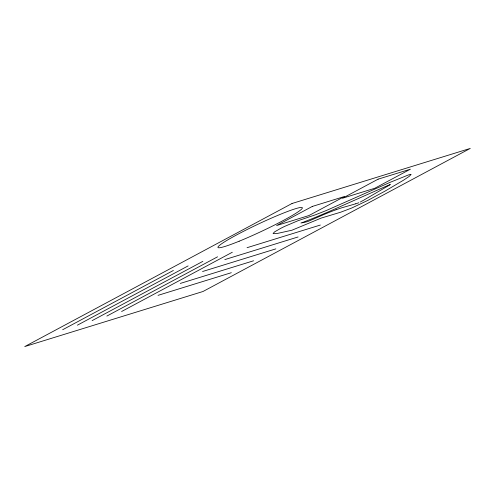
<?xml version="1.0" encoding="UTF-8"?>
<svg xmlns="http://www.w3.org/2000/svg" width="495" height="495" viewBox="0 0 495 495"><rect width="100%" height="100%" fill="white"/><g stroke="black" fill="none" stroke-linecap="round" stroke-linejoin="round"><path stroke-width="0.74" d="M363.745 200.153L389.553 185.043A30.783 2.63 -25.2 0 0 390.332 184.487A23.698 2.023 -25.2 0 0 389.782 184.715L385.104 186.695A74.689 6.379 -25.2 0 0 383.217 187.518L330.004 211.13A130.476 11.144 -25.2 0 1 327.548 212.2L317.462 216.507A62.976 5.377 -25.2 0 1 303.67 222.001M62.667 329.732L173.399 270.456M77.399 325.178L188.125 265.902M92.126 320.63L202.857 261.354M106.858 316.076L217.59 256.8M121.591 311.522L232.322 252.246M363.336 200.376L362.724 200.704A35.17 3.007 -25.2 0 1 361.251 201.484L361.096 201.558M360.558 201.842L360.168 202.04M302.928 222.274L301.993 222.62M336.006 209.756L332.201 211.179A40.813 3.484 -25.2 0 0 329.818 212.114A43.925 3.75 -25.2 0 0 324.095 214.459L307.698 221.574L303.781 222.496M300.898 223.016L303.584 222.533M355.633 203.829L342.237 207.665A57.816 4.938 -25.2 0 0 336.037 209.744M247.054 247.692L320.345 225.046M224.798 259.609L298.095 236.957M202.542 271.52L275.839 248.874M180.285 283.437L253.582 260.785M158.029 295.348L231.326 272.702M358.757 202.764A21.755 1.856 -25.2 0 1 355.726 203.779M410.949 174.556L409.204 176.381L403.487 180.217L384.9 191.188L367.791 200.419L351.772 207.993L340.659 212.213L321.193 218.078L291.963 230.206L277.775 233.355L273.067 233.59L274.515 231.932L280.387 228.523A12.783 1.095 -25.2 0 1 284.885 226.289L298.101 220.683L315.532 214.768L326.168 210.567L390.289 182.265L408.35 174.983A16.131 1.38 -25.2 0 1 410.949 174.556M292.013 203.501L24.75 346.574L202.987 291.499L470.25 148.426L292.013 203.501M312.277 206.446L276.618 225.541L308.88 215.572L344.539 196.478L312.277 206.446M378.137 179.159L342.478 198.248L374.74 188.279L410.398 169.191L378.137 179.159M239.165 241.207A46.598 3.979 -25.2 0 0 302.365 207.906A46.598 3.979 -25.2 0 0 238.98 233.677A46.598 3.979 -25.2 0 0 239.165 241.207"/></g></svg>
